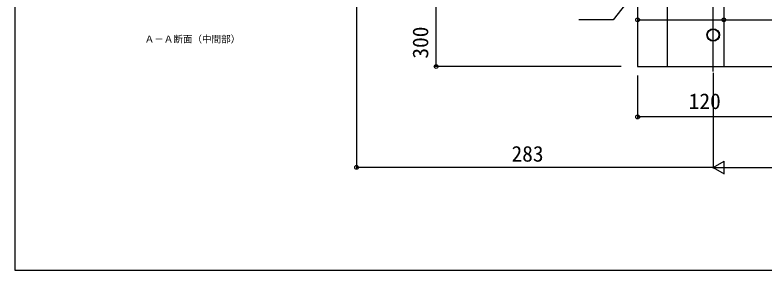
# Model space of a CAD drawing. Units: millimetres, scale not verified. Extents: x -875 to 875, y -1300 to 1294.
# Drawn here: x -875 to -280, y -1300 to -1098 of the extents above; entities that cross this region are included whole.
import ezdxf
from ezdxf.enums import TextEntityAlignment as Align

# ---------------------------------------------------------------- set-up
doc = ezdxf.new("R2010")
doc.units = ezdxf.units.MM
doc.header["$LTSCALE"] = 8
for name, color, linetype in [('0-2_USER1', 3, 'Continuous'), ('0-5_YKK_12', 2, 'Continuous'), ('0-6_YKK_13', 4, 'Continuous'), ('0-7_YKK_D', 6, 'Continuous'), ('0-8_YKK_ZWAK', 7, 'Continuous')]:
    doc.layers.add(name, color=color, linetype=linetype)
doc.styles.add('ＭＳ ゴシック', font='')
doc.styles.get('ＭＳ ゴシック').set_extended_font_data('MS Gothic')

msp = doc.modelspace()

# ---------------------------------------------------------------- linework, layer by layer
at = {"layer": '0-5_YKK_12'}
for p, q in [((-320.627, -1142.352), (-320.627, -338.387)), ((-380.627, -1088.387), (-380.627, -1138.387)), ((-357.127, -1088.387), (-357.127, -1138.387)), ((-312.127, -1088.387), (-312.127, -1138.387)), ((-380.627, -1138.387), (-260.627, -1138.387))]:
    msp.add_line(p, q, dxfattribs=at)
msp.add_circle((-320.627, -1113.387), 5, dxfattribs=at)
at = {"layer": '0-6_YKK_13'}
msp.add_circle((-320.627, -1113.387), 4.5, dxfattribs=at)
at = {"layer": '0-7_YKK_D'}
for p, q in [((-603.78, -604.1), (-603.78, -1219.387)), ((-380.627, -1036.909), (-380.627, -1102.287)), ((-312.127, -1036.887), (-312.127, -1102.287)), ((-312.127, -1036.887), (-312.127, -1102.287)), ((-540.627, -1138.387), (-540.627, -1088.387)), ((-380.627, -1101.287), (-312.127, -1101.287)), ((-312.127, -1101.287), (-260.627, -1101.287)), ((-393.627, -1138.387), (-541.627, -1138.387)), ((-380.627, -1145.387), (-380.627, -1179.387)), ((-320.627, -1143.352), (-320.627, -1219.387)), ((-320.627, -1149.387), (-320.627, -1219.387)), ((-260.627, -1178.387), (-380.627, -1178.387)), ((-320.627, -1218.387), (-603.78, -1218.387)), ((-320.627, -1218.387), (-311.967, -1213.387)), ((-320.627, -1218.387), (-311.967, -1223.387)), ((-320.627, -1218.387), (-303.306, -1218.387)), ((-311.967, -1223.387), (-311.967, -1213.387)), ((-310.627, -1218.387), (561.873, -1218.387))]:
    msp.add_line(p, q, dxfattribs=at)
msp.add_lwpolyline([(-368.627, -1061.287), (-399.983, -1101.287), (-427.199, -1101.287)], dxfattribs=at)
for centre in [(-380.627, -1101.287), (-312.127, -1101.287), (-312.127, -1101.287), (-540.627, -1138.387), (-380.627, -1178.387), (-603.78, -1218.387)]:
    msp.add_circle(centre, 1.5, dxfattribs=at)
at = {"layer": '0-8_YKK_ZWAK'}
msp.add_line((-875, 1250.2), (-875, -1299.8), dxfattribs=at)
msp.add_lwpolyline([(-875, -1299.8), (875, -1299.8), (875, 1250.2)], dxfattribs=at)

# ---------------------------------------------------------------- texts
at = {"layer": '0-2_USER1', "style": 'ＭＳ ゴシック'}
msp.add_text('Ａ－Ａ断面（中間部）', height=5.422, dxfattribs=at).set_placement((-772.038, -1120.993), align=Align.BOTTOM_LEFT)
at = {"layer": '0-7_YKK_D', "style": 'ＭＳ ゴシック'}
msp.add_text('300', height=12.46, rotation=90, dxfattribs=at).set_placement((-543.127, -1132.126), align=Align.BOTTOM_LEFT)
for s, p in [('120', (-340.042, -1175.887)), ('283', (-480.749, -1217.587))]:
    msp.add_text(s, height=12.46, dxfattribs=at).set_placement(p, align=Align.BOTTOM_LEFT)

doc.saveas('drawing.dxf')
